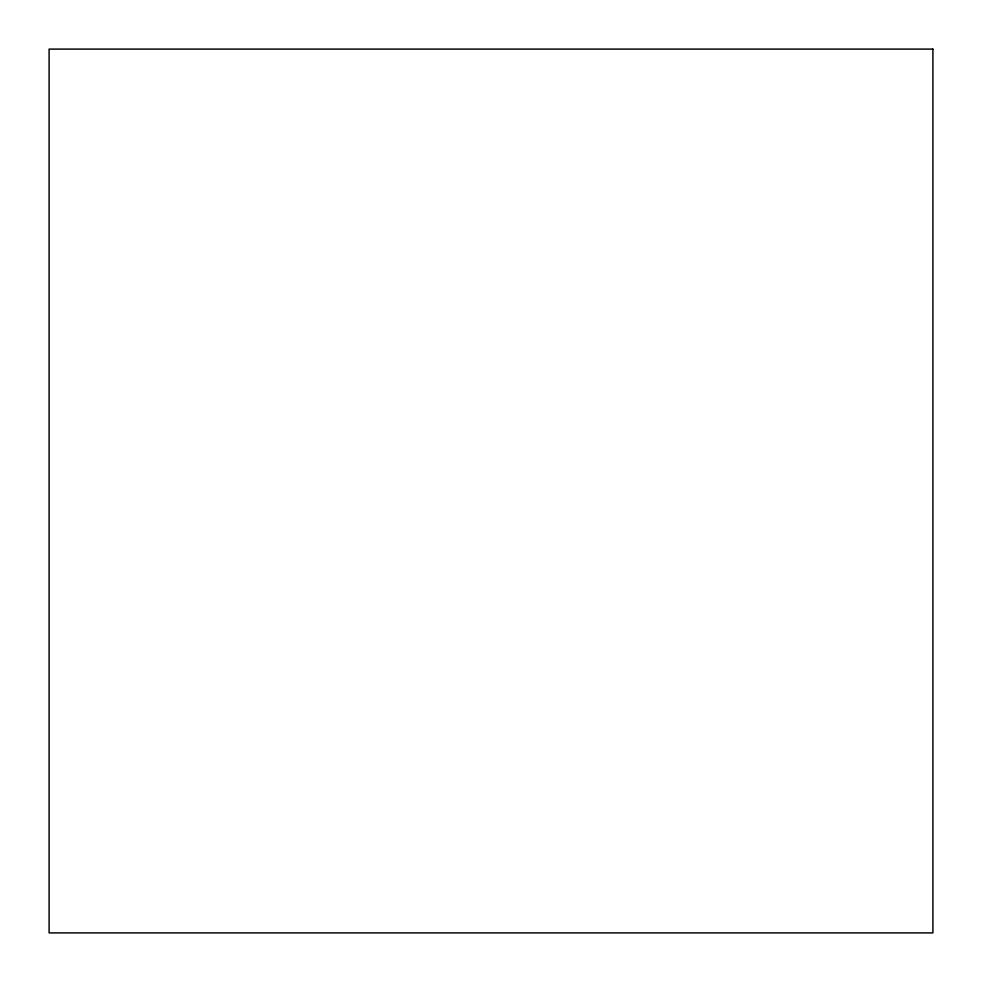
<?xml version="1.0" encoding="UTF-8"?>
<svg xmlns="http://www.w3.org/2000/svg" width="982" height="982" viewBox="0 0 982 982"><rect width="100%" height="100%" fill="white"/><g stroke="black" fill="none" stroke-linecap="round" stroke-linejoin="round"><path stroke-width="1.47" d="M932.9 49.1L49.1 49.1L49.1 932.9L932.9 932.9L932.9 49.1"/></g></svg>
